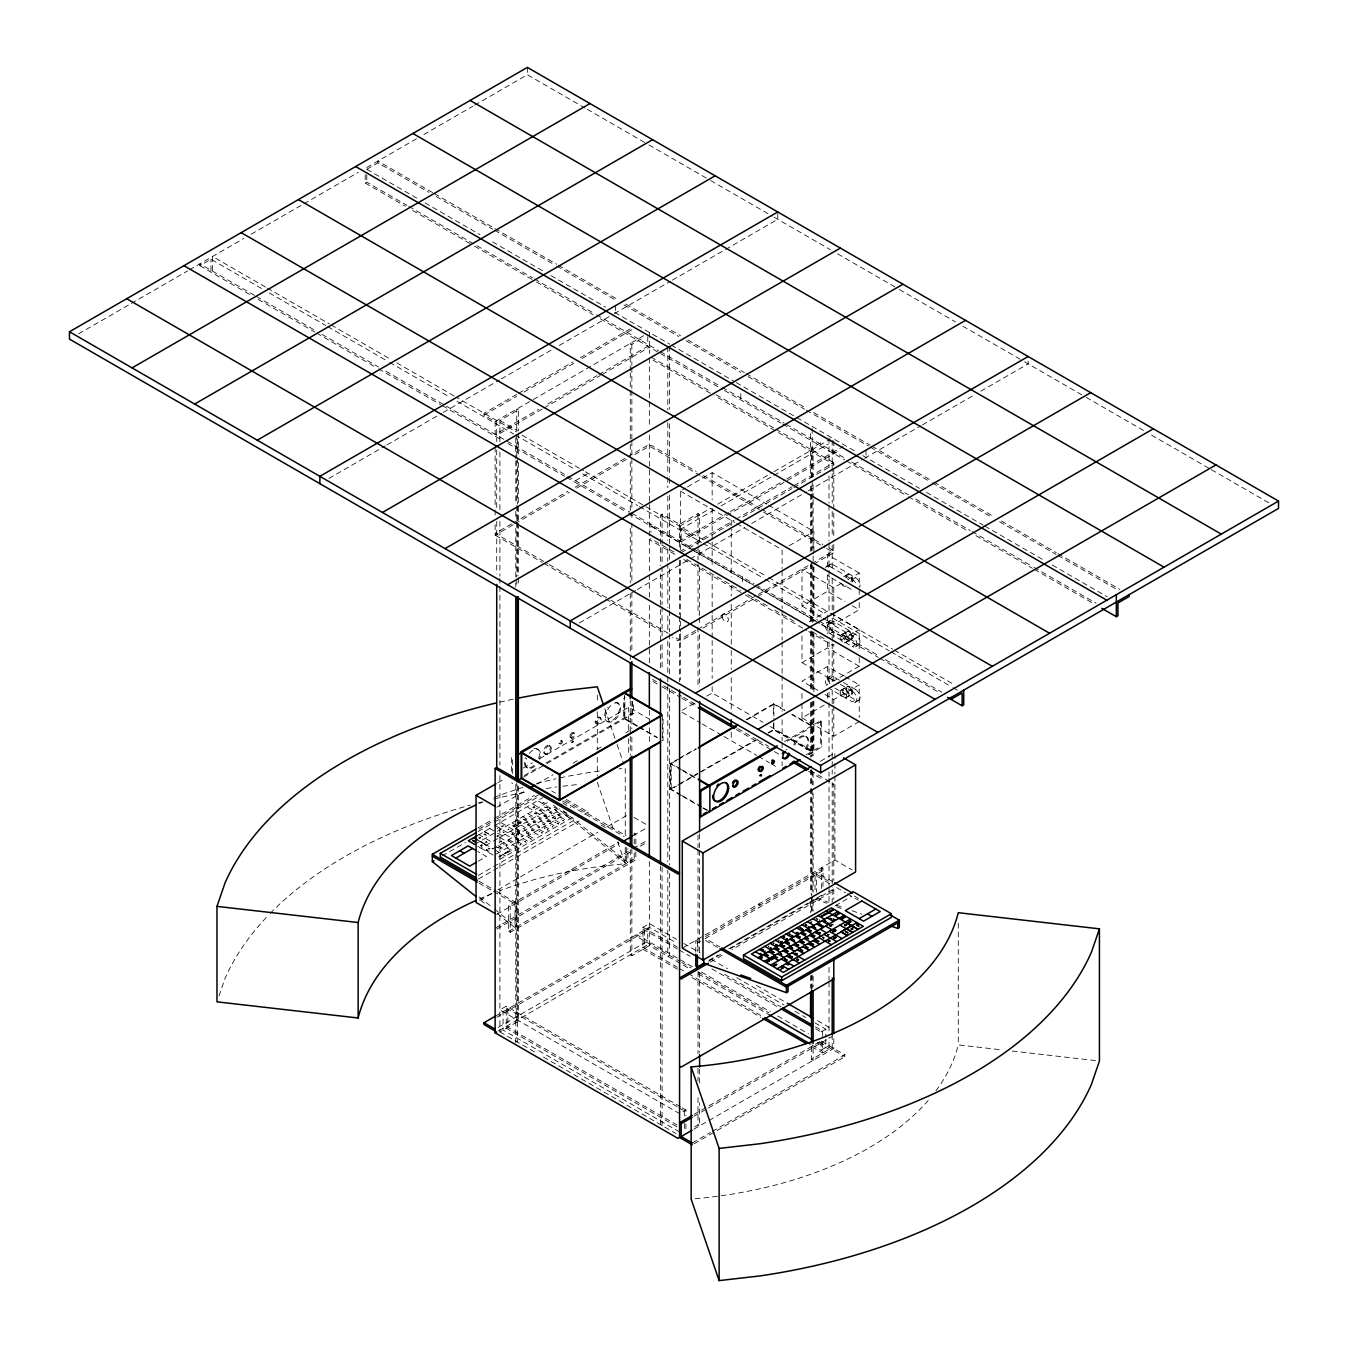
<?xml version="1.0" encoding="UTF-8"?>
<svg xmlns="http://www.w3.org/2000/svg" width="1348" height="1348" viewBox="0 0 1348 1348"><rect width="100%" height="100%" fill="white"/><g stroke="black" fill="none" stroke-linecap="round" stroke-linejoin="round"><path stroke-width="0.75" stroke-dasharray="5 3.75" d="M525.113 819.702L526.343 820.09L524.776 819.904M509.696 851.161L508.786 850.858L510.235 851.279M487.892 850.419L486.662 849.779L487.437 850.184M488.027 848.937L489.088 849.055M557.28 823.426L558.392 823.83L557.162 823.392M544.306 815.152L543.985 816.18A5.055 2.915 -0.1 0 0 544.643 816.551A2.224 1.281 -0.1 0 0 545.333 816.77L545.974 816.703M500.142 856.047L500.782 855.862M541.155 832.794L542.452 833.013L541.475 832.491M482.247 845.482L481.32 845.162L482.399 844.943M500.849 841.135L501.625 841.304M489.728 848.852L489.307 848.465M544.71 802.987L542.604 802.903L543.8 802.212M503.545 825.717L503.04 825.717M505.669 853.503L504.809 853.402M568.805 817.073L569.008 817.208M501.068 826.425L502.4 826.796M480.04 841.236L486.409 845.112L476.855 839.416M500.226 856.772L499.198 856.418L500.057 856.806M540.026 831.531L538.981 831.059M552.966 818.169L552.191 817.815L553.388 817.208M512.341 834.749L511.414 834.26L512.526 833.637M498.743 856.856L498.929 857.008M218.999 995.987L225.049 978.362A458.91 264.949 0 0 1 268.774 914.871M532.662 807.637L533.993 808.042M566.143 812.625L563.11 811.648L564.408 811.378M505.871 845.567L507.067 846.123L506.006 845.769M851.515 578.039L851.094 581.696M851.515 634.571L851.801 638.851A4.499 2.595 60 0 0 851.801 635.178L851.296 634.133A4.499 2.595 60 0 0 846.797 631.521A4.499 2.595 60 0 0 846.797 636.728A4.499 2.595 60 0 0 851.296 639.323A4.499 2.595 60 0 0 851.279 632.802A4.499 2.595 60 0 0 846.51 633.223A4.499 2.595 60 0 0 851.279 639.154M851.515 689.873L851.801 694.153A4.499 2.595 60 0 0 851.801 690.479L851.296 689.435A4.499 2.595 60 0 0 846.797 686.84A4.499 2.595 60 0 0 846.797 692.029A4.499 2.595 60 0 0 851.296 694.624M533.033 821.96L535.392 822.6A1.702 0.977 -0.1 0 0 534.92 822.027M548.67 821.235L550.237 821.522L548.939 821.084M527.304 824.959L528.349 824.369M519.806 823.797L517.868 822.533L520.665 823.19L518.862 822.145M526.866 832.609L526.124 833.047M539.402 827.638L538.256 827.284M512.965 825.566L514.902 826.796L513.891 825.819C519.334 827.588 511.549 824.184 514.683 826.745M519.064 822.01L521.137 823.156L518.205 822.617L520.008 823.645M518.946 832.373L519.603 832.002M519.469 831.986L517.75 830.722M554.348 809.373L556.657 810.552L555.157 809.912M560.937 819.062L561.358 819.196M543.783 815.456L546.395 816.315M508.685 851.666L508.044 851.363M533.505 822.347L533.067 821.589L534.718 821.808M78.555 333.866L129.442 304.496M131.262 303.435L187.591 270.914M189.394 269.87L243.921 238.394M251.183 234.198L302.053 204.829M303.873 203.784L358.383 172.308M416.532 138.743L365.207 168.365L418.082 198.897M423.811 134.547L472.862 106.222M474.681 105.161L527.371 74.747L585.436 108.261M254.502 295.397L199.841 263.837L199.841 265.674L210.979 259.254L262.034 288.725M366.791 169.292L377.929 162.872L428.967 192.343M365.207 174.667L365.207 183.058L366.791 182.148L406.894 205.3M328.929 478.422L385.275 445.902M386.994 444.907L441.605 413.381M443.222 412.437L499.468 379.968M501.288 378.923L552.444 349.385M559.336 345.408L612.413 314.758M614.216 313.713L670.546 281.193M672.366 280.148L777.762 219.303L777.762 211.956M516.705 394.425L483.999 413.297L483.999 415.133L495.137 421.57L531.466 400.575M518.525 393.363L573.035 361.904M580.314 357.709L631.184 328.322M483.999 415.133L516.705 396.261M523.984 392.066L574.855 362.679M582.117 358.484L634.824 328.07M533.286 399.53L644.159 335.433M499.906 441.554L499.906 420.542L518.34 409.893L518.34 430.905M630.274 370.751L630.274 343.437L631.858 344.363L644.108 337.286M495.137 421.57L495.137 434.41L538.745 409.236M547.827 403.996L596.894 375.671M598.697 374.626L647.765 346.301L647.765 335.281M542.149 409.101L496.721 435.337L495.137 434.41M543.969 408.056L600.298 375.536M602.118 374.491L649.348 347.211M575.428 480.68L588.149 473.333M511.482 523.917L495.137 533.353L547.406 563.531M513.302 522.856L567.811 491.38M575.091 487.184L625.961 457.815M627.78 456.77L647.765 445.228L700.05 475.406M495.137 524.692L495.137 535.19L513.082 524.827M514.885 523.782L569.412 492.306M576.674 488.111L627.545 458.741M634.824 454.546L650.949 445.228L696.208 471.362M680.352 549.765L680.352 491.026L685.66 487.959M687.429 486.948L712.165 472.659L766.675 504.135M699.595 541.862L699.595 514.548L698.011 513.622L679.561 524.271L662.07 514.178L660.486 515.105L660.486 565.52M650.949 538.678L649.348 539.588L676.511 555.275M811.53 477.495L811.53 448.092L823.763 441.015M679.561 526.209L710.447 508.381M717.726 504.186L772.236 472.71M774.055 471.665L830.385 439.128M728.628 512.577L679.561 540.902L681.161 541.812L681.161 528.955L713.867 510.083M721.129 505.888L772 476.501M773.819 475.456L828.329 443.981M730.447 511.515L784.957 480.056M786.777 478.995L843.107 446.474M681.161 541.812L839.467 450.417M679.561 551.703L734.07 520.244M735.89 519.182L792.22 486.662M794.039 485.617L833.789 462.667L833.789 538.206M681.161 552.629L733.851 522.198M742.933 516.958L792.001 488.633M793.82 487.588L833.789 464.504L714.524 395.655M579.32 622.995L635.548 590.508M637.368 589.464L744.686 527.506M751.662 523.479L806.458 491.851M808.278 490.79L862.787 459.331M864.607 458.269L920.937 425.749M922.453 424.873L973.627 395.335M980.771 391.206L1028.136 363.859L1028.136 356.512M789.187 545.687L813.906 531.415L813.906 554.5M695.922 630.392L677.977 640.755L672.551 637.621M697.742 629.347L833.789 550.793L824.74 545.569M695.686 632.364L681.161 640.755L674.135 636.694M702.965 628.168L755.655 597.737M757.475 596.692L811.985 565.216M813.804 564.172L833.789 552.629L833.789 540.043M826.762 566.244L829.93 564.408M825.583 567.929A6.437 3.707 60 0 1 829.964 566.564L833.148 564.728L855.475 577.618A6.437 3.707 60 0 1 859.872 586.768M843.629 576.843L847.437 574.636M841.051 583.516L833.789 587.711L801.993 569.361L801.993 606.078L827.436 591.384L845.095 601.579M848.33 579.32L859.232 573.035L859.232 587.307M497.85 782.75L505.129 778.554M523.294 768.057L532.376 762.816M539.655 758.621L628.69 707.211L649.348 719.141M829.964 566.564L852.307 579.455L855.475 577.618M524.305 775.488L538.711 767.181M545.923 763.019L632.448 713.058L633.459 713.631L633.459 701.769M523.513 777.105L545.131 764.636M546.917 763.591L633.459 713.631M809.255 621.681L827.436 611.183M496.721 807.267L525.787 790.484M536.689 784.182L553.051 774.746M573.035 763.204L580.314 759.008M596.659 749.572L603.921 745.377M625.742 732.773L629.364 730.683M826.762 622.776L829.93 620.939M829.964 623.096L833.148 621.26L855.475 634.15A6.437 3.707 60 0 1 860.024 642.019A6.437 3.707 60 0 1 855.475 644.647L852.307 646.484L829.964 633.594A6.437 3.707 60 0 1 825.431 625.708A6.437 3.707 60 0 1 829.964 623.096L852.307 635.986A6.437 3.707 60 0 1 856.839 643.855A6.437 3.707 60 0 1 852.307 646.484M477.849 828.009L492.408 819.601M494.227 818.539L534.297 795.421M682.122 710.312L694.49 703.167M706.858 696.04L712.165 692.973L763.035 722.343M478.877 829.239L495.07 819.904M496.873 818.859L538.223 794.983M823.19 618.311L833.789 624.427L859.232 609.751L859.232 597.501M478.051 831.564L492.441 823.257M494.227 822.213L537.397 797.291M442.077 855.997L465.464 842.5M478.051 835.238L492.441 826.931M494.227 825.886L542.958 797.578M829.964 633.594L833.148 631.757L855.475 644.647M533.336 807.182L534.33 806.862M534.886 807.671L533.606 807.115M503.242 826.408L501.962 825.852M474.698 844.421L549.327 801.437M841.085 634.841L847.437 631.167M540.093 809.929L539.588 810.131M497.749 835.507L498.811 836.131M481.32 845.112L481.809 844.96M662.02 740.625L663.031 740.625L663.031 716.9M481.809 846.207L480.562 845.55L481.876 846.089M497.918 836.771L496.772 836.131M801.993 636.071L801.993 662.593L827.436 647.899L859.232 666.266L859.232 654.033M841.051 640.03L859.232 629.55L859.232 651.994M477.9 846.308L481.084 848.195L491.717 842.045L478.995 834.597M493.317 841.118L553.051 806.643L559.437 810.3L487.471 851.852M852.307 635.986L855.475 634.15M488.633 848.229L489.964 848.718M500.731 841.253L501.945 841.354M554.955 809.845L556.69 810.333M486.662 849.779L486.577 850.571M845.584 642.625L851.936 638.952M499.805 842.635L498.945 842.298M487.1 850.453L486.594 849.897M559.251 808.935L559.858 808.918M502.956 843.713L504.186 844.421M509.359 841.438L508.044 840.68L509.443 841.472M500.192 848.162L501.372 848.937M478.068 861.288L486.426 856.469L477.731 851.464M516.638 839.383L518.171 839.956L516.789 839.467M544.626 824.521L543.042 824.723L544.171 824.15M554.365 818.893L555.46 818.421L553.977 818.674M559.639 816.029L557.617 814.681L560.532 815.338M855.508 646.804L858.693 644.967M554.854 822.162L555.915 822.6L555.022 822.263M843.326 675.685L827.436 666.502L801.993 681.195L817.882 690.361M508.196 852.543L507.101 851.869M501.237 855.323L502.197 855.929M514.279 847.808L515.273 848.448M557.095 823.207L558.46 823.948M504.017 854.093L503.579 854.396M562.857 820.443L563.363 820.275M681.111 795.522L670.209 789.237L670.209 763.541L677.909 759.092M679.712 758.048L695.922 748.679M746.354 719.579L773.87 703.69L784.772 709.975M676.612 760.407L671.203 763.541L671.203 789.237L676.612 786.12M678.415 759.379L696.427 748.983M746.859 719.866L773.87 704.263M478.439 875.391L575.545 819.331M584.543 814.141L588.149 812.052L588.149 815.725M478.439 879.065L579.151 820.915M826.762 678.078L829.93 676.241M826.762 685.509A6.437 3.707 60 0 1 825.768 679.224A6.437 3.707 60 0 1 829.964 678.398L833.148 676.561L841.742 681.515M801.993 662.593L833.789 680.959L859.232 666.266M841.085 690.142L847.437 686.469M670.209 789.237L677.909 784.789M679.712 783.744L697.725 773.348M699.528 772.303L755.352 740.069M767.972 732.79L773.87 729.386L812.018 751.426L812.018 725.713L792.034 714.17M678.415 785.075L757.66 739.327M768.461 733.093L773.87 729.959L773.87 718.096M479.686 900.38L496.047 890.927M497.85 889.882L597.804 832.188M606.886 826.947L628.69 814.361M801.993 703.622L801.993 717.911L827.436 703.218M824.959 694.439L833.789 699.545L859.232 684.851L859.232 717.49M840.276 684.346L852.307 691.288L855.475 689.451A6.437 3.707 60 0 1 860.024 697.337A6.437 3.707 60 0 1 855.475 699.949L852.307 701.786L829.964 688.895M845.584 697.927L851.936 694.254M784.502 741.602L820.612 720.759L821.623 721.332L821.623 747.045L808.918 754.375M787.316 741.147L821.623 721.332M855.508 702.106L858.693 700.269M635.835 851.885L635.835 859.788L510.235 932.31L508.651 931.384L508.651 905.688L618.783 842.096M496.721 914.416L619.103 843.747M633.004 835.726L647.546 827.335M495.137 928.182L631.42 849.493M633.223 848.448L647.765 840.057M496.721 929.092L633.004 850.419M640.266 846.224L647.546 842.028M801.993 717.911L833.789 736.261L859.232 721.584M806.121 754.829L820.612 746.455L821.623 747.045M808.615 754.779L813.906 751.729L813.906 701.364M508.651 931.384L634.251 858.878L635.835 859.788M820.393 761.283L834.918 752.892L834.918 761.283M832.205 784.974L833.789 784.064L833.789 880.581M680.487 1106.792L506.258 1006.198L499.906 1009.871L679.561 1113.6L685.93 1109.926L685.93 1115.841M677.471 969.195L642.996 949.295L642.996 927.255L649.348 923.582L676.578 939.303M495.137 1016.308L649.348 927.255L676.645 943.01M496.721 1017.218L649.348 929.092L647.765 928.182L647.765 941.022L496.957 1028.103M498.541 1030.849L650.949 942.859L692.586 966.904M499.906 775.606L499.906 1031.911L518.34 1021.262L518.34 785.951M630.274 849.762L630.274 954.805L631.858 955.715L649.348 945.622L689.384 968.723M682.29 948.15L834.918 860.024L852.155 869.982M695.804 952.21L695.804 940.348L697.388 941.275L700.572 939.438M705.577 936.54L823.005 868.752L823.005 886.495M697.388 943.111L700.572 941.275M823.005 870.589L705.341 938.511L719.933 946.936M708.947 960.298L717.928 955.109M728.729 948.891L807.856 903.194M809.659 902.166L823.005 894.449M708.644 961.242L721.349 953.895M730.447 948.655L832.205 889.916L833.789 890.826L732.031 949.582M710.228 962.169L722.949 954.822M835.221 905.755L851.414 896.403M821.067 1031.911L829.02 1027.311L816.315 1019.981M694.102 1114.392L821.303 1040.959M693.866 1116.363L706.588 1109.016M708.408 1107.955L831.969 1036.629M694.658 1126.928L698.011 1124.99L699.595 1125.9L699.595 1102.799M811.53 1046.84L811.53 1059.444L829.02 1049.351L829.02 1037.337M693.866 1129.203L833.789 1048.424L833.789 1035.584M692.282 1142.969L710.447 1132.489M712.266 1131.444L844.91 1054.861L844.91 1056.697L715.906 1131.174M694.102 1143.761L714.086 1132.219M534.6 806.947L533.387 807.233M497.092 828.548L497.732 828.683M550.506 825.448L550.557 825.768M529.056 837.782L528.096 837.057L529.157 837.715M566.059 812.844L564.761 812.507M531.348 817.326L529.141 816.298M524.827 828.801L524.288 829.29M516.789 831.261L518.828 832.272M519.25 832.171L518.458 831.126M542.081 811.108L539.335 810.367L540.683 810.552M497.311 835.726L497.783 836.114M500.799 855.491L501.254 855.879M538.56 818.624L540.919 819.449L538.947 818.421M541.054 819.365L540.093 819.921M530.135 825.835L528.298 824.572M505.382 852.408L506.528 853.099L505.315 852.526M499.838 856.047L500.378 856.553M562.723 786.238L579 784.368M518.542 831.413L516.891 831.042M572.411 740.541C570.878 746.051 575.04 737.946 572.512 743.018M564.542 811.496L564.576 812.406M534.128 834.378L534.263 834.277M935.95 1090.818A314.792 181.744 0 0 0 958.276 1044.885L1001.867 1049.873M1012.247 1051.052L1099.429 1061.028M506.663 852.172L507.303 852.256M504.472 853.638L504.708 853.756M537.229 826.728L539.604 827.52M524.793 841.354L526.209 842.18L524.861 841.641M573.574 741.164L571.501 742.428M534.886 807.637L533.656 807.098M816.635 898.122L828.447 902.317M836.316 905.115L844.202 907.912M852.071 910.709L861.911 914.214M815.051 899.049L826.863 903.244M836.704 906.732L844.573 909.529M557.887 814.731L559.824 815.371L558.544 814.344M534.027 830.604L531.331 829.812L533.201 831.093M522.957 840.748L522.957 840.596M532.713 829.863L531.887 830.334M500.563 841.506L501.422 842.011M535.746 813.198L535.914 813.282A1.854 1.062 -0.1 0 0 535.19 813.029L534.196 813.518L536.588 813.956A1.887 1.095 -0.1 0 0 536.116 813.518M522.535 836.232C519.334 835.255 522.182 837.799 522.62 836.4M562.638 802.936L570.625 807.519M550.388 808.177L537.616 800.645M556.758 811.85L563.144 815.506M547.709 809.71L554.095 813.383M560.482 817.04L566.851 820.713M545.047 811.26L532.291 803.728M551.433 814.917L557.802 818.59M553.169 817.427L555.14 818.455M542.385 812.793L548.771 816.467M555.14 820.123L561.526 823.78M544.373 815.287L546.243 816.366L544.272 815.355M539.722 814.344L526.95 806.812M546.092 818L552.478 821.657M547.962 820.528L549.933 821.555M537.043 815.877L543.429 819.533M549.816 823.207L556.185 826.863M528.012 813.754L534.381 817.41M540.767 821.084L547.153 824.74M542.267 823.729L544.238 824.74M531.719 818.961L538.105 822.617M544.474 826.273L550.86 829.947M535.426 824.15L541.812 827.824M524.052 819.095L526.023 820.123M526.377 822.027L532.763 825.701M539.166 829.357L545.536 833.013M527.574 824.993L529.545 826.021M530.118 827.217L536.504 830.89M521.103 825.077L527.489 828.75M533.859 832.424L540.228 836.08M523.058 828.211L524.456 829.003M512.105 822.92L518.491 826.594M524.827 830.284L531.196 833.94M513.655 825.178L515.627 826.189M526.445 832.862L528.416 833.873M512.695 825.734L514.565 826.813M515.779 828.161L522.148 831.817M528.517 835.49L534.903 839.164M513.049 829.728L500.293 822.196M519.469 833.384L525.838 837.041M510.386 831.278L516.773 834.934M523.159 838.591L529.545 842.247M512.392 833.873L514.262 834.951M512.291 833.94L514.178 835.019M507.724 832.811L494.969 825.279M514.094 836.468L520.48 840.141M515.896 838.962L517.868 839.973M505.062 834.345L511.431 838.018M517.817 841.674L524.204 845.331M497.597 833.148L502.383 835.895M508.769 839.551L515.155 843.208M499.72 837.428L506.107 841.085M512.476 844.758L518.862 848.414M484.303 831.531L490.672 835.204M503.444 842.635L509.814 846.291M507.151 847.825L513.537 851.498M498.103 845.702L504.489 849.375M476.821 839.534L492.795 848.768M494.396 849.695L505.551 856.098M481.084 848.195L493.84 855.508L565.806 813.973L572.192 817.629L500.226 859.182L497.041 857.345M587.256 109.306L647.124 143.882M648.944 144.927L708.812 179.503M710.632 180.548L772.32 216.152M774.123 217.213L830.368 249.683M837.63 253.862L897.515 288.438M899.318 289.483L955.564 321.953M962.826 326.149L1022.694 360.708M1024.514 361.769L1084.382 396.329M1086.202 397.374L1144.267 430.905M1151.512 435.084L1209.577 468.615M1211.397 469.66L1271.265 504.219M432.624 192.612L377.929 161.035L377.929 162.872M434.444 193.657L556.589 264.191M558.409 265.236L618.58 299.981M625.876 304.176L680.572 335.753M687.868 339.966L744.382 372.604M746.202 373.649L806.374 408.393M813.653 412.606L870.185 445.228M872.004 446.289L932.176 481.017M933.995 482.079L994.15 516.806M1001.446 521.019L1056.141 552.596M1057.961 553.657L1119.952 589.43M436.263 196.555L492.778 229.177M494.598 230.238L554.769 264.966M556.589 266.028L616.761 300.756M624.057 304.968L678.752 336.545M686.031 340.758L740.726 372.334M748.022 376.547L804.537 409.169M806.374 410.23L868.348 446.019M870.185 447.064L930.339 481.809M932.176 482.854L992.33 517.598M999.626 521.794L1056.141 554.432M1057.961 555.494L1118.132 590.222M425.126 202.975L480.056 234.687M492.593 241.915L543.867 271.521M550.928 275.599L605.623 307.176M614.739 312.45L669.67 344.161M671.27 345.071L734.441 381.551M736.244 382.596L855.643 451.529M862.703 455.59L919.454 488.364M926.514 492.441L983.265 525.198M984.849 526.124L1043.419 559.942M1052.299 565.065L1107.23 596.776M408.73 206.345L532.696 277.924M534.516 278.985L594.687 313.713M596.507 314.775L658.498 350.564M660.318 351.609L720.489 386.354M722.309 387.398L784.3 423.188M786.12 424.232L844.471 457.916M851.751 462.128L908.282 494.767M915.562 498.979L970.257 530.556M972.093 531.601L1032.248 566.345M1034.068 567.39L1096.059 603.179M365.207 183.058L405.31 206.21M412.606 210.423L472.777 245.168M474.597 246.212L534.752 280.957M536.588 282.002L593.103 314.64M600.399 318.853L658.734 352.536M660.554 353.58L722.545 389.37M724.365 390.414L780.88 423.053M782.716 424.098L844.691 459.887M846.527 460.949L906.682 495.676M908.501 496.738L968.673 531.466M975.969 535.678L1032.484 568.317M1034.304 569.361L1094.475 604.106M811.53 448.092L813.114 449.002L813.114 476.316M650.949 357.102L708.88 390.549M716.125 394.728L774.055 428.175M775.858 429.22L833.789 462.667M652.971 360.118L712.721 394.61M768.495 505.18L813.906 531.415M703.437 475.541L759.564 507.943M761.367 508.988L822.92 544.525M701.853 476.451L761.603 510.943M763.406 511.987L824.959 547.524M826.762 548.569L833.789 552.629M859.232 573.035L827.436 554.668L827.436 566.901M831.682 578.056L852.307 589.952A6.437 3.707 60 0 0 854.581 590.576M680.352 491.026L734.879 522.502M736.682 523.546L782.11 549.765L782.11 568.654M518.34 409.893L516.756 408.983L516.756 432.085M852.155 605.673L859.232 609.751M499.906 420.542L517.396 430.652L515.795 431.562L456.871 397.542M830.958 613.222L859.232 629.55M265.438 287.023L212.563 256.491L212.563 271.184L210.979 272.094L210.979 259.254M267.258 288.068L329.249 323.857M331.069 324.919L389.42 358.602M396.716 362.814L455.051 396.497M522.064 435.185L583.617 470.722M585.42 471.766L704.819 540.7M706.655 541.744L766.81 576.489M768.63 577.534L828.801 612.278M830.621 613.323L892.612 649.113M894.432 650.174L954.603 684.902M681.161 528.955L692.282 535.392L692.282 533.555M269.314 292.937L325.845 325.559M327.665 326.62L387.82 361.348M389.656 362.41L449.811 397.138M457.107 401.35L513.622 433.989M515.442 435.033L575.613 469.761M582.909 473.974L637.604 505.551M639.424 506.612L701.415 542.401M703.235 543.446L763.406 578.191M765.226 579.236L825.397 613.98M832.676 618.193L889.208 650.814M891.028 651.876L951.183 686.604M953.019 687.665L958.479 690.816M801.993 606.078L821.421 617.3M256.322 296.442L314.707 330.159M321.953 334.338L378.518 366.993M385.764 371.172L630.123 512.257M631.892 513.285L754.088 583.836M755.874 584.864L817.646 620.232M819.449 621.276L878.07 655.414M885.316 659.593L941.881 692.249M694.608 551.029L649.348 524.894L650.949 523.984L650.949 532.376M696.427 552.073L756.161 586.565M757.98 587.61L819.533 623.147M821.336 624.191L832.205 630.46L833.789 629.55L833.789 637.941M199.841 265.674L251.082 295.263M258.193 299.357L314.893 332.097M316.527 333.04L376.699 367.785M378.518 368.83L440.51 404.619M442.329 405.664L500.866 439.465M507.96 443.559L564.677 476.299M566.312 477.243L626.668 512.088M628.303 513.032L690.479 548.939M692.114 549.883L752.47 584.729M754.088 585.672L878.256 657.352M879.89 658.296L940.062 693.024M654.538 540.75L674.253 552.124M686.789 559.369L740.574 590.424M747.752 594.552L767.467 605.943M774.628 610.088L796.146 622.506M812.271 631.808L824.959 639.137M683.756 559.454L743.489 593.946M745.309 594.99L806.845 630.527M808.665 631.572L832.205 645.153L833.789 644.243L833.789 680.959M845.095 676.696L859.232 684.851M843.46 682.509L855.475 689.451M829.964 678.398L838.557 683.352M834.867 688.053L855.475 699.949M549.226 564.576L608.959 599.068M610.779 600.113L672.315 635.649M495.137 535.19L542.199 562.369M544.002 563.413L603.752 597.889M605.555 598.95L665.305 633.425M784.62 710.48L773.364 703.976L773.364 715.839M791.798 714.625L812.524 726.589L812.524 752.285L773.364 729.672L773.364 723.741M793.753 744.787A10.616 6.133 -60 0 1 805.565 736.16L806.576 736.733A10.616 6.133 -60 0 1 805.009 751.291M770.298 726.538L813.906 751.729M652.752 679.544L656.375 681.633M663.62 685.812L681.717 696.259M683.537 697.304L698.011 705.678M737.845 728.661L755.942 739.108M757.761 740.153L768.613 746.438M810.249 770.466L833.789 784.064M652.971 681.498L660.217 685.677M662.02 686.722L680.133 697.186M681.936 698.23L696.427 706.588M736.244 729.588L772.455 750.482M774.274 751.527L779.7 754.661M808.665 771.393L823.139 779.751M682.172 712.384L700.353 722.865M702.156 723.927L722.157 735.469M723.96 736.514L756.683 755.386M758.486 756.447L769.388 762.732M771.208 763.794L778.487 767.989M617.098 702.594L618.092 703.167M637.587 725.932L624.865 718.585L624.865 696.849M639.407 726.993L657.571 737.474M636.913 726.134L623.366 718.299L623.366 698.534M638.716 727.162L656.644 737.524M607.106 721.315L608.1 721.905M599.304 717.085L600.298 717.658M680.184 768.714L670.714 763.238L670.714 788.951L680.184 794.41M681.97 769.742L696.309 778.032M670.209 763.541L681.111 769.826M682.931 770.871L695.652 778.217M596.102 723.455L597.113 724.028M823.005 868.752L821.404 867.826L821.404 891.55M832.811 881.76L816.635 872.426L816.635 892.157M573.254 732.587L574.265 733.16M681.97 795.455L701.701 806.829M703.488 807.873L708.863 810.974M682.931 796.584L701.095 807.064M702.915 808.126L706.554 810.215M816.635 874.262L831.025 882.552M854.379 896.049L859.771 899.167M829.424 883.479L815.051 875.172L815.051 891.095M836.619 887.624L845.6 892.814M847.403 893.859L858.187 900.076M570.743 737.626L571.737 738.215M561.038 740.423A1.769 1.028 -60 0 1 560.465 743.169A1.769 1.028 -60 0 1 558.931 742.276A1.769 1.028 -60 0 1 561.038 740.423L562.032 740.996A1.769 1.028 -60 0 1 561.476 743.742A1.769 1.028 -60 0 1 559.942 742.849A1.769 1.028 -60 0 1 562.032 740.996M559.251 743.489L560.263 744.062M549.344 745.427A4.785 2.763 -60 0 1 547.827 752.841A4.785 2.763 -60 0 1 543.682 750.448A4.785 2.763 -60 0 1 549.344 745.427L550.338 746.017A4.785 2.763 -60 0 1 548.821 753.414A4.785 2.763 -60 0 1 544.676 751.021A4.785 2.763 -60 0 1 550.338 746.017M537.279 749.016L538.29 749.589A10.616 6.133 -60 0 1 539.486 759.379M544.558 753.717L545.552 754.29M633.846 817.343L647.63 825.296M526.664 767.416L527.658 767.989M758.604 904.087L760.205 905.014M551.804 791.074L555.443 793.18M566.345 799.465L588.149 812.052M564.981 800.527L626.095 835.811M562.706 801.049L624.293 836.603M601.141 825.06L608.336 829.222M511.617 782.817L512.628 783.39M705.56 940.466L718.13 947.728M571.451 869.426L573.035 870.353M683.84 943.499L700.168 952.918M711.053 959.22L727.398 968.639M756.43 985.405L785.463 1002.171M736.682 977.688L783.997 1004.985M794.916 1011.286L805.818 1017.605M814.917 1022.846L825.835 1029.147L825.835 1037.303M642.996 927.255L677.471 947.172M724.668 974.402L780.913 1006.889M815.405 1026.788L822.651 1030.984L822.651 1038.937M642.996 929.092L677.336 948.925M679.156 949.969L690.075 956.271M711.896 968.875L779.228 1007.748M815.607 1028.76L822.651 1032.821M647.765 941.022L636.644 934.602L636.644 936.439L680.133 961.545M701.634 972.127L770.433 1011.843M777.661 1016.021L808.446 1033.798M821.117 1041.111L844.91 1054.861M681.936 962.59L690.985 967.83M698.23 972.009L768.832 1012.769M819.449 1041.987L844.91 1056.697M698.348 973.913L769.135 1014.774M817.276 1042.577L829.02 1049.351M642.996 947.459L677.336 967.274M679.156 968.336L686.435 972.531M688.255 973.576L761.03 1015.6M811.968 1045.02L822.651 1051.187M691.996 977.586L760.963 1017.403M811.766 1046.739L822.651 1053.024L822.651 1040.976M811.53 1059.444L813.114 1060.354L813.114 1045.66M478.86 881.137L495.238 890.607M496.822 891.517L516.604 902.941L516.604 926.801L493.907 908.653M479.062 883.092L491.649 890.354M493.435 891.399L515.003 903.851M508.651 905.688L510.235 906.597L510.235 932.31M682.29 1107.837L685.93 1109.926M506.258 1008.034L677.05 1106.641M678.87 1107.702L685.93 1111.763M518.34 1021.262L516.756 1020.335L516.756 782.935M506.258 1026.401L677.05 1125.007M676.848 1126.726L506.258 1028.238L506.258 1006.198M679.561 1131.966L503.074 1030.074L503.074 1011.708M499.906 1031.911L536.201 1052.855M543.463 1057.051L676.073 1133.617M522.67 816.635L529.056 820.494M517.346 819.702L523.715 823.577M489.627 828.363L494.413 831.261M484.303 831.43L490.672 835.305M562.588 820.157L563.666 820.898M563.043 810.704L627.898 862.552L627.898 848.617M553.354 805.144L626.298 863.461L626.298 847.555M479.315 896.993L492.273 907.356M480.966 900.498L484.202 903.093M497.176 913.455L515.003 927.71L515.003 902.014M540.868 810.586L540.363 809.777L541.239 811.429M604.797 708.677L616.39 742.462M617.081 744.45L623.888 764.333M597.299 782.278L613.66 829.98M617.755 841.91L625.253 863.782A314.792 181.744 0 0 0 499.67 890.775M958.276 923.195L958.276 1044.885M865.972 450.148L865.972 457.494M859.232 589.346L859.232 595.462M834.918 763.389L834.918 773.904M834.918 775.993L834.918 860.024M833.789 440.847L833.789 453.686M833.789 587.711L833.789 610.155M833.789 612.194L833.789 624.427M833.789 699.545L833.789 703.622M833.789 705.661L833.789 736.261M833.789 888.972L833.789 899.453M832.205 440.189L832.205 471.598M832.205 473.704L832.205 503.124M832.205 511.515L832.205 536.74M832.205 545.131L832.205 570.339M832.205 578.747L832.205 610.256M832.205 618.665L832.205 641.783M832.205 643.872L832.205 681.7M832.205 690.092L832.205 706.908M832.205 708.997L832.205 759.429M832.205 761.519L832.205 767.821M832.205 769.927L832.205 774.123M832.205 782.531L832.205 887.574M832.205 889.68L832.205 902.284M832.205 1034.657L832.205 1049.351M829.02 437.982L829.02 467.402M829.02 475.81L829.02 503.124M829.02 505.214L829.02 540.936M829.02 543.042L829.02 568.249M829.02 570.339L829.02 612.363M829.02 620.771L829.02 633.375M829.02 641.783L829.02 683.79M829.02 692.198L829.02 700.606M829.02 702.696L829.02 757.323M829.02 772.033L829.02 776.229M829.02 778.335L829.02 885.484M829.02 887.574L829.02 902.284M829.02 967.409L829.02 980.013M829.02 982.119L829.02 1035.331M827.436 575.074L827.436 591.384M827.436 615.261L827.436 633.627M827.436 641.783L827.436 647.899M827.436 666.502L827.436 684.851M827.436 693.024L827.436 701.179M825.835 1039.359L825.835 1047.514L821.067 1050.26L821.067 1042.105M820.612 720.759L820.612 746.455M813.906 567.087L813.906 621.63M813.906 634.217L813.906 692.973M813.114 484.724L813.114 497.328M813.114 499.434L813.114 554.045M813.114 556.151L813.114 564.559M813.114 566.649L813.114 621.276M813.114 631.774L813.114 690.614M813.114 701.112L813.114 755.739M813.114 772.539L813.114 785.143M813.114 793.551L813.114 892.292M813.114 900.7L813.114 911.197M813.114 976.323L813.114 986.837M812.17 428.529L812.17 478.944M812.17 481.051L812.17 491.548M812.17 493.654L812.17 550.372M812.17 565.082L812.17 623.905M812.17 632.313L812.17 691.136M812.17 701.634L812.17 756.262M812.17 770.972L812.17 787.771M812.17 789.877L812.17 894.92M812.17 897.027L812.17 913.826M812.17 974.756L812.17 989.466M811.53 485.903L811.53 492.205M811.53 494.312L811.53 551.029M811.53 563.633L811.53 622.456M811.53 630.864L811.53 691.794M811.53 702.291L811.53 756.919M811.53 769.523L811.53 786.322M811.53 788.428L811.53 895.577M811.53 897.684L811.53 912.377M811.53 975.413L811.53 990.123M810.569 433.652L810.569 477.765M810.569 486.173L810.569 492.475M810.569 494.564L810.569 551.298M810.569 563.902L810.569 622.725M810.569 631.134L810.569 689.957M810.569 702.561L810.569 757.188M810.569 769.792L810.569 786.592M810.569 788.698L810.569 893.741M810.569 902.149L810.569 912.647M810.569 975.666L810.569 988.269M801.993 693.428L801.993 701.583M782.11 570.76L782.11 608.521M782.11 610.61L782.11 639.997M782.11 642.086L782.11 673.562M782.11 675.668L782.11 711.323M782.11 719.731L782.11 740.709M782.11 742.799L782.11 749.1M782.11 761.687L782.11 765.883M773.87 703.69L773.87 716.125M742.36 576.759L742.36 585.167M740.777 393.599L740.777 399.901M731.239 520.395L731.239 530.893M731.239 532.982L731.239 577.045M731.239 585.436L731.239 595.934M731.239 604.325L731.239 648.388M731.239 650.477L731.239 669.366M731.239 677.758L731.239 713.429M731.239 732.318L731.239 740.709M712.165 472.659L712.165 499.94M712.165 508.331L712.165 539.807M712.165 541.896L712.165 567.087M712.165 575.478L712.165 613.239M712.165 615.345L712.165 638.413M712.165 640.519L712.165 678.28M712.165 686.671L712.165 692.973M699.595 550.254L699.595 558.662M699.595 567.07L699.595 615.396M699.595 617.485L699.595 625.893M699.595 634.301L699.595 686.823M699.595 833.873L699.595 848.583M699.595 850.689L699.595 955.732M699.595 972.531L699.595 1052.367M699.595 1069.183L699.595 1083.893M698.011 513.622L698.011 545.148M698.011 547.237L698.011 559.841M698.011 561.947L698.011 614.469M698.011 627.073L698.011 688.002M698.011 835.069L698.011 847.673M698.011 849.762L698.011 952.716M698.011 971.622L698.011 1053.563M698.011 1068.256L698.011 1080.86M698.011 1097.676L698.011 1124.99M697.388 941.275L697.388 951.065M685.93 1124.013L685.93 1130.13L684.329 1129.203L684.329 1123.086M684.329 1110.853L684.329 1121.047M680.352 560.263L680.352 619.018M680.352 621.108L680.352 631.605M680.352 633.695L680.352 679.864M679.561 524.271L679.561 549.495M679.561 560.094L679.561 614.654M679.561 616.71L679.561 681.582M669.383 346.099L669.383 409.118M669.383 423.828L669.383 476.349M669.383 478.456L669.383 486.847M669.383 495.255L669.383 543.581M669.383 545.67L669.383 560.38M669.383 568.789L669.383 608.706M669.383 610.812L669.383 631.808M669.383 633.914L669.383 673.832M669.383 688.542L669.383 865.012M669.383 873.42L669.383 955.344L667.799 956.271L667.799 870.134M667.799 347.009L667.799 410.045M667.799 422.649L667.799 475.17M667.799 477.259L667.799 487.774M667.799 496.182L667.799 540.295M667.799 548.703L667.799 561.307M667.799 563.397L667.799 607.527M667.799 615.918L667.799 632.734M667.799 641.143L667.799 674.741M667.799 676.848L667.799 861.726M662.525 715.215L662.525 740.911M662.07 514.178L662.07 537.296M662.07 539.385L662.07 564.593M662.07 566.699L662.07 604.511M662.07 606.617L662.07 636.037M662.07 644.428L662.07 669.636M662.07 867.135L662.07 1125.529M660.486 573.928L660.486 607.544M660.486 609.633L660.486 643.249M660.486 645.355L660.486 668.456M660.486 865.938L660.486 1124.35M649.348 332.434L649.348 353.429M649.348 358.029L649.348 427.265M649.348 435.101L649.348 502.602M649.348 504.691L649.348 597.13M649.348 605.269L649.348 664.362M649.348 710.329L649.348 744.45M649.348 861.591L649.348 945.622M644.58 930.019L644.58 948.369M635.835 843.966L635.835 834.092L634.251 833.165L634.251 844.943M634.251 852.913L634.251 858.878M632.448 701.196L632.448 713.058M631.858 344.363L631.858 365.375M631.858 367.465L631.858 388.477M631.858 390.583L631.858 438.892M631.858 440.998L631.858 510.336M631.858 512.425L631.858 520.834M631.858 522.94L631.858 583.852M631.858 592.261L631.858 653.19M631.858 701.516L631.858 728.83M631.858 737.221L631.858 754.038M631.858 848.566L631.858 955.715M630.274 372.857L630.274 442.178M630.274 444.284L630.274 515.711M630.274 528.315L630.274 582.943M630.274 593.44L630.274 660.672M630.274 700.589L630.274 734.205M630.274 736.311L630.274 755.217M628.69 707.211L628.69 730.313M628.69 738.721L628.69 755.52M625.253 834.715L625.253 768.309A314.792 181.744 0 0 0 619.002 768.865M625.253 847.167L625.253 863.782M624.36 695.164L624.36 718.888M615.581 305.592L615.581 312.938M597.299 695.113L597.299 703.42M597.299 711.71L597.299 749.067M597.299 757.374L597.299 776.06M527.371 67.4L527.371 74.747M518.34 433.011L518.34 454.023M518.34 462.431L518.34 504.438M518.34 506.545L518.34 521.255M518.34 523.344L518.34 575.866M518.34 577.972L518.34 586.38M517.396 439.044L517.396 455.86M517.396 457.966L517.396 504.186M517.396 506.275L517.396 520.985M517.396 523.091L517.396 575.613M517.396 785.699L517.396 1042.004M516.756 434.191L516.756 503.529M516.756 505.618L516.756 520.328M516.756 522.434L516.756 577.062M516.756 579.151L516.756 585.453M515.795 437.864L515.795 458.876M515.795 460.982L515.795 502.989M515.795 511.398L515.795 519.806M515.795 528.197L515.795 580.735M515.795 582.825L515.795 587.037M515.795 784.519L515.795 1042.914M512.628 773.516L512.628 757.694L511.617 757.121L511.617 772.926M507.859 1008.961L507.859 1027.311M499.906 452.069L499.906 510.892M499.906 521.39L499.906 576.017M499.906 578.124L499.906 584.425M499.906 586.515L499.906 765.091M496.721 420.542L496.721 441.554M496.721 449.962L496.721 508.786M496.721 521.39L496.721 573.911M495.137 447.064L495.137 508.179M495.137 510.016L495.137 516.57M366.791 174.802L366.791 182.148M805.565 736.16A10.616 6.133 -60 0 1 804.015 750.701M794.747 745.36A10.616 6.133 -60 0 1 806.576 736.733M786.17 749.724A4.785 2.763 -60 0 1 786.979 749.656M615.463 702.257A10.616 6.133 -60 0 1 619.591 707.127L619.457 709.469A10.616 6.133 -60 0 1 611.554 720.927A10.616 6.133 -60 0 1 604.595 716.799L604.746 714.457A10.616 6.133 -60 0 1 607.965 707.093M529.225 753.448A10.616 6.133 -60 0 1 538.29 749.589M534.92 766.052A10.616 6.133 -60 0 1 527.017 767.518A10.616 6.133 -60 0 1 526.478 758.216M533.926 748.713A10.616 6.133 -60 0 1 538.475 758.789M533.926 765.479A10.616 6.133 -60 0 1 526.023 766.945A10.616 6.133 -60 0 1 525.467 757.627M614.621 703.167A10.616 6.133 -60 0 1 620.602 707.7L620.451 710.042A10.616 6.133 -60 0 1 612.548 721.5A10.616 6.133 -60 0 1 605.606 717.372L605.741 715.03A10.616 6.133 -60 0 1 612.666 704.128M829.93 683.672A6.437 3.707 60 0 1 828.953 677.387A6.437 3.707 60 0 1 833.148 676.561M852.307 691.288A6.437 3.707 60 0 1 856.839 699.157A6.437 3.707 60 0 1 852.307 701.786M842.5 641.8A4.499 2.595 60 0 1 840.714 635.11A4.499 2.595 60 0 1 845.937 638.126A4.499 2.595 60 0 1 844.151 642.743M833.148 631.757A6.437 3.707 60 0 1 828.599 623.871A6.437 3.707 60 0 1 833.148 621.26M846.089 585.639A4.499 2.595 60 0 1 842.904 585.605A4.499 2.595 60 0 1 840.259 581.392M852.442 581.965A4.499 2.595 60 0 0 850.099 575.141A4.499 2.595 60 0 0 846.611 577.719A4.499 2.595 60 0 0 844.286 576.641M847.454 578.477A4.499 2.595 60 0 1 848.128 579.438M845.971 578.073A4.499 2.595 60 0 1 847.454 574.804A4.499 2.595 60 0 1 851.296 577.601L851.801 578.663A4.499 2.595 60 0 1 852.121 581.628M828.599 567.356A6.437 3.707 60 0 1 833.148 564.728M829.964 577.062A6.437 3.707 60 0 1 827.706 575.057M852.307 579.455A6.437 3.707 60 0 1 855.508 582.858M928.199 1100.457A314.792 181.744 0 0 1 691.153 1199.097M479.382 898.964A314.792 181.744 0 0 1 495.896 892.191M270.19 913.405A458.91 264.949 0 0 1 470.3 805.093M478.051 802.987A458.91 264.949 0 0 1 481.944 801.959M493.739 799.01A458.91 264.949 0 0 1 527.843 791.748M546.294 788.529A458.91 264.949 0 0 1 556.623 786.929M479.382 803.492A314.792 181.744 0 0 1 482.988 801.942M494.025 797.443A314.792 181.744 0 0 1 522.99 787.451M536.588 783.559A314.792 181.744 0 0 1 555.999 778.773M559.942 777.897A314.792 181.744 0 0 1 602.421 770.685M499.687 702.156A458.91 264.949 0 0 1 513.672 699.09M570.019 735.89L570.002 736.497A2.831 1.634 -60 0 0 571.94 737.457A2.831 1.634 -60 0 0 573.978 734.323L573.995 733.716A2.831 1.634 -60 0 0 572.058 732.773A2.831 1.634 -60 0 0 570.019 735.89M571.03 736.463L571.013 737.07A2.831 1.634 -60 0 0 572.951 738.03A2.831 1.634 -60 0 0 574.973 734.913L574.989 734.289A2.831 1.634 -60 0 0 573.052 733.346A2.831 1.634 -60 0 0 571.03 736.463M595.209 721.247L595.193 722.023A3.572 2.073 -60 0 0 597.299 723.387L597.956 723.034A3.572 2.073 -60 0 0 600.197 719.293L600.214 718.518A3.572 2.073 -60 0 0 598.108 717.153L597.45 717.507A3.572 2.073 -60 0 0 595.209 721.247M596.204 721.82L596.187 722.595A3.572 2.073 -60 0 0 598.293 723.96L598.967 723.606A3.572 2.073 -60 0 0 601.191 719.866L601.225 719.091A3.572 2.073 -60 0 0 599.102 717.726L598.445 718.096A3.572 2.073 -60 0 0 596.204 721.82M544.339 828.026L545.35 828.262A1.803 1.028 -0.1 0 0 544.996 828.043L544.339 828.026M480.882 845.449L481.809 845.769L480.899 845.533M507.37 851.7L508.415 851.987L507.471 851.7M567.154 816.046L565.688 815.574L567.154 816.046M505.433 852.93L505.551 853.132M551.821 813.316L549.226 812.389L551.821 813.316M498.945 835.591L498.929 835.558M545.451 807.486L544.575 807.081L547.642 807.84L545.451 807.486M503.04 831.969L504.017 832.525L503.04 831.969M523.327 819.365L524.456 820.005L523.412 819.281M552.966 827.049L552.158 826.223L552.882 827.065M527.995 834.126L528.921 833.738L527.995 834.126M546.867 820.983L548.366 821.286L546.867 820.983M510.504 842.045L511.364 842.348L510.538 842.062M480.731 837.782L479.298 838.625L478.759 837.563L480.731 837.782M486.628 841.455L485.179 842.281L487.167 842.5L486.628 841.455M498.474 847.825L496.856 847.302L498.474 847.825M512.459 846.443L512.459 846.443M520.682 844.64L519.94 845.078L520.682 844.64M547.153 829.728L548.097 830.048L547.153 829.728M508.853 829.306L507.91 829.29L508.904 829.205M530.084 838.439L531.449 839.282L530.202 838.439M485.6 834.21L483.814 834.008L486.19 835.372L485.6 834.21M840.141 692.198A4.499 2.595 60 0 0 844.91 698.129A4.499 2.595 60 0 0 844.91 691.777A4.499 2.595 60 0 0 840.141 692.198M846.51 688.525A4.499 2.595 60 0 0 851.279 694.456A4.499 2.595 60 0 0 851.279 688.103A4.499 2.595 60 0 0 846.51 688.525M842.685 690.732A4.499 2.595 60 0 0 847.454 696.663A4.499 2.595 60 0 0 847.454 690.311A4.499 2.595 60 0 0 842.685 690.732M842.685 635.43A4.499 2.595 60 0 0 847.454 641.362A4.499 2.595 60 0 0 847.454 634.992A4.499 2.595 60 0 0 842.685 635.43M722.023 616.053A4.499 2.595 60 0 0 726.791 621.984A4.499 2.595 60 0 0 726.791 615.632A4.499 2.595 60 0 0 722.023 616.053"/><path stroke-width="1.5" d="M831.328 910.625L832.12 910.86M790.147 934.602L789.187 933.995L790.198 934.535M822.853 916.168L821.859 915.882L822.903 915.393M761.687 957.805L761.064 957.063M798.252 959.81L797.308 960.197M762.446 957.299L762.058 957.08M844.876 917.348L844.438 917.061M842.332 918.679L842.904 917.651M827.672 913.287L827.318 913.017M851.026 921.51L848.886 922.554M787.805 951.503L787.653 950.963A5.055 2.932 0.1 0 0 786.996 950.576A2.224 1.297 0.1 0 0 786.322 950.357C782.986 950.593 789.995 950.509 787.35 951.991M831.413 911.282L830.536 910.827L831.413 911.012M849.358 921.914L850.167 922.083M767.585 961.764L767.231 961.495M825.448 913.843L825.852 914.264M846.274 928.772L852.677 932.344L839.922 925.149M774.342 965.438L775.488 965.353M830.014 911.4L830.587 911.652M833.485 931.283L834.294 931.485M787.636 942.943L786.76 942.538L788.445 942.37M786.204 959.692L787.064 960.096L786.154 960.619L784.89 959.001M832.794 910.405L831.918 910.136L832.997 910.288M475.81 900.548A314.792 181.744 0 0 0 358.147 1017.993L216.977 1001.85L216.977 906.378L225.049 882.889A458.91 264.949 0 0 1 495.727 703.083M1099.429 928.839L1091.375 952.328A458.91 264.949 0 0 1 759.8 1143.761L719.124 1148.412L691.153 1066.908A314.792 181.744 0 0 0 958.276 912.697L1099.429 928.839L1099.429 1061.028L1091.375 1084.517A458.91 264.949 0 0 1 759.8 1275.949L719.124 1280.6L691.153 1199.097L691.153 1066.908M809.204 926.716L808.463 926.615M837.192 914.601L835.49 914.719L836.518 915.477M838.557 913.792L837.984 913.287M825.953 913.556L827.133 913.674M798.623 945.184L796.28 944.678A1.702 0.977 0.1 0 0 796.735 945.1M760.66 775.184C761.115 778.2 762.884 772.64 759.547 775.723M772.438 959.051L772.118 958.681M781.318 969.111L780.812 969.347M826.004 913.59L826.661 913.573M801.571 941.325L803.998 942.37M792.236 939.455L794.427 940.365M792.152 939.505L793.584 939.876M791.63 957.232L789.22 956.271L790.349 955.614M811.732 943.314L813.771 944.645L810.687 944.072M790.113 955.9L789.692 956.136M772.168 951.149L774.022 952.413M812.221 935.175L812.423 934.905M773.246 943.229L773.921 943.533M834.665 930.204L835.507 930.693M761.502 957.636L762.159 957.703M773.718 965.556L774.156 965.741M762.277 949.531L763.238 949.952L762.294 949.868M761.266 953.879L760.491 953.424M798.134 944.796L798.572 945.538L796.921 945.336M734.138 780.661L734.795 780.256A3.572 2.073 -60 0 1 737.036 781.402L737.053 782.16A3.572 2.073 -60 0 1 734.93 785.951L734.272 786.356A3.572 2.073 -60 0 1 732.571 786.288M69.473 331.76L527.371 67.4L1278.527 501.068L1278.527 508.415L820.629 772.775L69.473 339.106L69.473 331.76L820.629 765.445L1278.527 501.068M132.07 367.903L589.969 103.543M194.668 404.046L652.567 139.687M257.266 440.189L715.165 175.813M777.762 211.956L319.864 476.316L319.864 483.662M382.461 512.459L840.36 248.099M445.042 548.602L902.958 284.243M507.64 584.746L965.539 320.369M1028.136 356.512L570.238 620.889L570.238 628.219M632.835 657.015L1090.734 392.656M630.645 688.407L520.716 751.864L559.875 774.477L559.875 800.173L521.71 778.15L517.767 780.425M517.767 754.728L631.74 688.929M495.137 768.461L496.721 767.534L679.561 873.1L677.977 874.01L495.137 768.461L495.137 1032.821L677.977 1138.386L679.561 1137.476L692.282 1144.806M495.002 913.422L476.046 902.469L476.046 795.337L496.047 783.795M529.427 788.378L534.886 785.227M695.433 693.158L1153.332 428.799M559.369 774.19L662.02 714.929L623.366 692.602M660.722 741.956L559.369 800.476L521.204 778.436L521.204 752.74L559.369 774.763L660.722 716.243M476.097 896.622L432.337 861.625L432.337 854.278L476.029 829.054M433.921 855.205L432.337 856.115L477.259 882.064M476.619 878.02L440.274 857.042L440.274 853.368L476.248 832.592M432.337 861.625L433.921 860.715M477.209 835.625L468.329 840.764L474.698 844.421M455.809 858.086L472.508 848.448M559.369 799.886L660.217 741.67M476.4 862.265L469.727 866.124L451.445 855.559L468.144 845.921L475.996 850.453M699.528 746.607L737.339 724.769M698.23 747.938L737.845 725.056M758.031 729.302L1215.93 464.925M799.92 759.564L700.775 816.804L699.781 816.231L699.781 790.518L777.307 745.764M699.781 790.518L700.775 791.108L776.499 747.382M622.102 842.028L632.246 836.164M703.218 814.243L706.655 812.254M708.374 811.26L709.874 811.563L709.874 785.85L698.112 779.06M712.469 808.901L716.074 806.812M719.68 804.739L723.269 802.667M726.875 800.577L732.284 797.46M735.89 795.387L739.479 793.298M743.085 791.225L748.494 788.108M752.1 786.019L755.689 783.946M759.295 781.857L770.096 775.622M782.716 768.343L786.305 766.271M789.911 764.181L793.517 762.109M796.247 761.923L799.785 759.884M843.528 757.862L855.592 764.822L855.592 871.971L702.965 960.079L682.29 948.15L682.29 841.017L811.294 766.523M682.29 841.017L702.965 852.947L855.592 764.822M947.543 697.354L962.135 705.779L963.719 704.852L963.719 690.159M1101.771 608.319L1116.346 616.727L1117.947 615.817L1117.947 602.96L1129.068 596.541L1129.068 594.704M494.901 1030.849L483.999 1024.564L483.999 1022.728L494.901 1016.426M495.137 1032.821L496.721 1031.911M695.804 954.182L695.804 966.061L697.388 966.971L703.757 963.298L786.423 992.667L788.024 991.757L788.024 986.247M705.004 963.348L679.561 978.025L681.161 978.951L708.408 963.213M743.506 955.041L853.2 891.702L891.365 913.725L891.365 917.398L781.655 980.737L743.506 958.714L743.506 955.041L781.655 977.064L891.365 913.725M768.596 946.347L768.613 946.599M816.383 918.611L817.427 919.218M821.37 915.713L822.398 916.471M823.527 914.567L824.723 915.14M825.128 913.978L826.476 914.466M831.194 910.54L831.783 910.321M810.957 922.42L811.58 921.931M831.008 911.501L829.374 911.164M776.633 944.813L775.723 944.476L776.852 945.184M819.5 920.111L819.382 920.044M776.802 944.914L775.926 944.645M757.829 957.754L837.799 911.602M777.274 948.183L776.229 948.706L777.661 948.402M787.013 942.572L787.889 942.067M797.544 936.523L800.089 937.281L798.454 936.001M837.512 913.556L838.153 913.86M837.849 913.371L839.383 913.742M771.966 951.637L773.095 952.75L771.107 951.755L773.769 952.362M830.2 918.207L831.548 918.898M782.716 945.993L782.009 945.184M782.868 946.094L784.806 946.077L781.587 945.605M814.849 927.626L813.501 927.087L815.018 927.71M822.28 925.688L823.527 926.413M764.215 961.461L844.185 915.292M771.848 958.108L772.909 958.849M769.775 959.388L770.972 959.877M843.747 916.724L845.145 916.623M772.387 958.209L773.398 958.563L772.438 958.26M775.049 956.726L777.493 957.484L776.499 958.057M791.546 947.206L790.417 947.711L792.017 947.459M841.607 918.426L842.955 918.881M831.834 924.509L832.997 924.745M768.478 961.41L767.703 961.04M768.967 961.528L767.838 960.888L769.186 961.343M830.486 926.228L830.014 925.84M819.988 932.833L819.045 933.473L820.241 932.867L819.449 932.412M770.601 965.168L850.554 918.999L863.327 926.312L783.356 972.38L751.459 954.064L831.413 907.895L850.554 918.999M773.634 965.151L774.746 965.825M774.595 964.561L775.723 965.219M833.738 930.406L834.867 931.064M849.712 921.038L850.689 921.493M800.779 949.649L802.717 950.93L800.072 950.104L802.498 950.879L801.066 949.531M832.929 931.013L835.137 930.962L833.89 931.636M806.525 947.475C803.93 945.437 811.092 948.773 806.694 947.56M849.729 922.335L850.234 921.324M786.811 960.062L784.822 958.849L784.62 959.692M818.169 941.915L815.776 940.955L817.747 941.359M859.131 918.645L875.829 909.007M856.94 922.605L840.967 931.822L847.353 935.529M776.987 968.875L851.616 925.79L845.23 922.083L851.633 925.672M787.805 964.106L788.445 964.511M782.11 967.628L783.306 968.066M828.397 940.719L829.677 941.224M835.44 936.843L836.636 937.281M781.655 968.201L782.531 968.521M796.837 959.473L798.033 959.928L796.971 959.405M788.866 964.309L788.243 964.629M829.155 941.527L828.582 941.275M721.719 947.981L786.423 985.337L899.318 920.162L899.318 927.491L897.734 928.418L889.849 925.621M899.318 921.998L786.423 987.157L719.933 948.773M692.282 1115.436L679.561 1122.783L681.161 1123.693L692.063 1117.408M681.161 1123.693L681.161 1136.549L692.063 1130.264M787.181 939.152L786.305 938.815A1.803 1.045 0.1 0 0 786.659 939.034L787.198 939.034M768.967 960.214L769.236 960.281M832.997 931.738L833.081 931.94M825.313 914.399L824.925 914.146M788.951 964.174L786.642 964.241L787.973 964.747M835.035 937.467L835.861 937.736M849.897 922.15L849.004 921.864L849.83 922.234M816.989 940.23L817.983 941.443L816.13 940.921M845.213 917.23L844.488 916.792M807.452 948.318L805.615 947.054L807.587 948.082M792.135 957.08L790.888 956.524M771.629 959.591L770.82 959.119L771.747 958.967M771.09 948.335L770.247 947.644L771.191 948.436M825.785 921.341L824.588 920.987L825.886 921.51M812.676 934.939L814.967 935.95L813.063 935.613M780.559 953.39C780.239 954.165 783.458 955.833 780.526 953.474M823.645 915.006L823.594 915.41M838.978 913.439L838.557 913.253M760.761 958.344L759.868 957.821M216.977 906.378L358.147 922.521A314.792 181.744 0 0 1 475.81 805.076M798.572 959.557L797.645 959.068M831.227 925.655L830.301 925.132M842.904 917.803L843.612 918.207M762.109 957.552L761.62 957.265M767.164 961.933L766.928 961.832M790.956 956.625L792.186 956.878M764.923 951.065L765.175 951.216M771.241 959.54L771.612 959.22M775.538 964.561L776.364 964.848M835.002 938.157L834.159 937.635M830.149 940.87L829.306 940.365M740.777 974.975L750.617 978.463M836.03 930.322L835.187 929.766M776.886 964.46L776.044 963.921M766.102 955.243L768.529 955.564L765.276 954.502L767.585 955.698L767.164 954.637M766.877 954.586L765.917 955.142M798.943 937.248L799.768 936.759M762.766 950.087L762.176 949.666M795.809 953.828L795.977 953.912A1.854 1.062 0.1 0 0 796.466 954.148L797.494 953.811L795.067 953.221A1.887 1.095 0.1 0 0 795.522 953.659M806.323 925.234L805.43 924.88L806.845 925.52M809.204 930.811C813.282 932.193 807.418 928.081 808.901 930.727M840.967 931.923L847.353 935.428M842.011 938.511L829.256 931.3M836.687 941.595L823.931 934.383M831.345 944.662L818.59 937.467M807.924 943.617L814.31 947.122M802.599 946.7L808.969 950.188M804.689 960.062L791.933 952.851M799.364 963.146L786.592 955.934M794.023 966.213L781.267 959.018M782.312 965.791L788.698 969.296M476.855 839.416L473.654 837.58L476.821 839.534M470.132 100.443L1221.288 534.111M412.909 133.486L1164.049 567.171M355.67 166.545L1106.809 600.214M298.43 199.588L1049.57 633.257M241.191 232.631L992.33 666.3M183.951 265.674L935.091 699.342M126.712 298.717L877.868 732.385M699.831 706.723L736.025 727.617M793.955 761.064L808.446 769.422M698.23 707.633L734.441 728.543M792.371 761.974L806.845 770.348M624.865 692.889L661.211 713.867M699.275 780.324L708.374 785.564M834.614 882.805L852.593 893.168M890.337 914.972L899.318 920.162M867.489 913.826L871.853 916.354M832.205 978.041L833.789 978.951L681.161 1067.077L679.561 1066.15M476.046 795.337L495.002 806.273M787.283 1003.215L812.692 1017.892M782.733 1007.933L811.766 1024.699M781.048 1008.793L811.968 1026.654M769.438 1014.943L811.277 1039.106M764.67 1017.706L810.148 1043.959M762.766 1018.448L806.323 1043.588M459.786 850.74L464.167 853.267M440.274 853.368L476.619 874.346M432.337 854.278L477.259 880.227M483.999 1022.728L495.137 1029.147M681.161 1136.549L692.282 1142.969M837.394 914.618L836.535 914.567M851.616 925.587L858.019 929.379L826.088 910.978M827.167 917.735L833.536 921.442M818.118 915.578L824.487 919.285M827.453 922.689L828.767 923.464M821.825 920.819L828.211 924.526M812.777 918.645L819.163 922.352M825.549 926.059L831.918 929.766M816.5 923.902L822.87 927.592M807.452 921.729L813.821 925.436M820.207 929.143L826.594 932.85M813.872 927.053L815.759 928.149L813.788 927.104M811.159 926.969L817.545 930.676M817.377 932.176L819.348 933.204M814.883 932.226L821.252 935.916M802.111 924.812L808.48 928.519M805.801 930.069L812.187 933.776M811.934 935.377L813.906 936.405M796.752 927.913L803.122 931.62M809.491 935.327L815.877 939.034M816.989 940.415L818.961 941.443M803.223 933.204L805.194 934.248M800.442 933.17L806.829 936.86M813.147 940.601L819.533 944.308M807.199 938.124L808.581 938.916M791.411 930.996L797.797 934.686M804.166 938.41L810.536 942.117M810.822 944.004L812.793 945.032M795.135 936.22L801.521 939.927M802.094 941.106L803.981 942.201M801.369 941.527L803.341 942.572M786.103 934.046L792.489 937.753M798.875 941.46L805.261 945.15M789.827 939.286L796.213 942.993M780.778 937.13L787.165 940.837M793.551 944.527L799.92 948.234M787.502 942.286L789.372 943.381M787.417 942.336L789.288 943.432M784.502 942.37L790.888 946.077M797.258 949.784L803.644 953.474M790.72 947.678L792.691 948.722M775.454 940.196L781.84 943.903M788.209 947.61L794.595 951.317M781.806 945.487L783.694 946.566M781.722 945.538L783.592 946.616M779.161 945.454L785.547 949.144M785.395 950.761L787.367 951.789M770.112 943.28L776.499 946.987M782.885 950.694L789.271 954.401M773.836 948.52L780.222 952.227M764.788 946.363L771.174 950.07M777.543 953.777L783.929 957.468M768.495 951.604L774.881 955.311M759.463 949.447L765.832 953.137M772.219 956.844L778.605 960.551M763.17 954.687L769.556 958.394M755.453 951.755L761.839 955.446M774.948 956.794L776.397 958.125M790.4 955.749L791.411 957.333M603.432 704.701L597.299 686.806L556.623 691.457A458.91 264.949 0 0 0 517.699 698.247M712.637 795.438L712.772 797.628A10.616 6.133 -60 0 0 720.674 799.954A10.616 6.133 -60 0 0 727.634 787.805L727.499 785.614A10.616 6.133 -60 0 0 725.746 782.615M758.25 769.624L758.25 769.978A2.831 1.634 -60 0 0 760.289 770.753A2.831 1.634 -60 0 0 762.227 767.568L762.21 766.961A2.831 1.634 -60 0 0 762.058 766.473M1116.346 594.704L1116.346 616.727M962.135 705.779L962.135 692.923L950.997 699.342L950.997 697.506M897.734 922.908L897.734 928.418M833.789 957.973L833.789 1033.747M832.205 980.013L832.205 1034.641M820.629 765.445L820.629 772.775M813.114 991.033L813.114 1043.554M811.53 990.123L811.53 1042.644M810.569 992.482L810.569 1017.689M786.423 985.337L786.423 992.667M781.655 977.064L781.655 980.737M731.239 719.731L731.239 726.016M719.124 1148.412L719.124 1280.6M703.757 959.321L703.757 963.298M702.965 852.947L702.965 960.079M700.775 791.108L700.775 816.804M699.595 701.533L699.595 831.783M699.595 1054.473L699.595 1067.077M697.388 955.041L697.388 966.971M679.561 689.974L679.561 1137.476M660.486 678.971L660.486 863.849M649.348 672.5L649.348 708.222M649.348 748.14L649.348 857.379M631.858 661.598L631.858 697.304M631.858 756.127L631.858 846.477M630.274 662.778L630.274 698.483M630.274 757.323L630.274 845.55M559.369 774.763L559.369 800.476M521.71 752.454L521.71 778.15M518.34 596.878L518.34 781.756M517.396 596.608L517.396 781.486M515.795 597.535L515.795 780.307M496.721 584.425L496.721 769.304M358.147 922.521L358.147 1017.993M758.25 769.371A2.831 1.634 -60 0 1 758.975 767.4M759.413 766.827A2.831 1.634 -60 0 1 759.918 766.372M788.546 753.128A4.785 2.763 -60 0 1 785.732 757.627A4.785 2.763 -60 0 1 782.362 757.643M782.362 753.751A4.785 2.763 -60 0 1 782.902 752.622M789.557 753.701A4.785 2.763 -60 0 1 783.896 758.722A4.785 2.763 -60 0 1 785.412 751.325M716.765 785.817A10.616 6.133 -60 0 1 718.619 783.997M732.486 782.784A3.572 2.073 -60 0 1 733.497 781.25M771.764 760.424A1.769 1.028 -60 0 1 773.348 760.895A1.769 1.028 -60 0 1 771.764 763.204M802.38 929.328L803.543 930.019L802.414 929.294M843.966 917.112L844.724 917.533L844.016 917.044M827.487 912.68L828.481 912.916L827.554 912.63M798.067 933.018L796.702 932.462L797.982 933.035M829.964 925.672L830.991 925.941L830.014 925.621M833.704 938.157L834.682 938.528L833.721 938.124M768.141 960.753L768.158 960.72M782.076 942.016L780.829 941.477L782.059 941.949M778.942 940.483L778.824 940.382M810.99 930.929L808.615 930.019L810.805 930.929M819.382 924.003L821.185 925.048L819.298 924.054M791.613 935.478L792.759 936.001L791.613 935.478M778.689 948.891L778.268 949.885L778.74 948.891M822.769 937.349L823.746 937.905L822.769 937.349M828.75 934.653L827.638 934.67L828.75 934.653M802.751 933.305L803.678 932.917L802.751 933.305M804.773 934.484L805.716 934.097L804.773 934.484M807.553 937.888L806.677 938.326L807.553 937.888M735.789 780.829L735.132 781.233A3.572 2.073 -60 0 0 733.026 785.042L733.042 785.8A3.572 2.073 -60 0 0 735.283 786.946L735.941 786.541A3.572 2.073 -60 0 0 738.047 782.733L738.03 781.975A3.572 2.073 -60 0 0 735.789 780.829M783.626 936.978L784.57 937.298L783.626 936.978M861.911 900.986L845.23 910.625L863.512 921.173L880.193 911.534L861.911 900.986M833.283 919.235L834.8 919.825L833.283 919.235M846.46 924.93L845.011 925.773L844.488 924.694L846.46 924.93M852.357 928.216L850.908 929.058L852.88 929.278L852.357 928.216M801.656 928.637L800.19 927.896L801.656 928.637M475.153 841.775L472.777 840.411L475.153 841.775M858.288 925.234L856.502 925.031L858.878 926.413L858.288 925.234M847.825 932.816L845.449 931.434L847.825 932.816M778.47 949.666L776.6 948.588L778.369 949.733M728.628 788.378L728.493 786.204A10.616 6.133 -60 0 0 720.59 783.862A10.616 6.133 -60 0 0 713.631 796.028L713.783 798.201A10.616 6.133 -60 0 0 721.686 800.544A10.616 6.133 -60 0 0 728.628 788.378M763.221 768.141L763.221 767.551A2.831 1.634 -60 0 0 761.182 766.759A2.831 1.634 -60 0 0 759.244 769.961L759.261 770.551A2.831 1.634 -60 0 0 761.283 771.326A2.831 1.634 -60 0 0 763.221 768.141M773.415 763.406A1.769 1.028 -60 0 0 773.971 760.676A1.769 1.028 -60 0 0 771.882 762.53A1.769 1.028 -60 0 0 773.415 763.406"/></g></svg>
